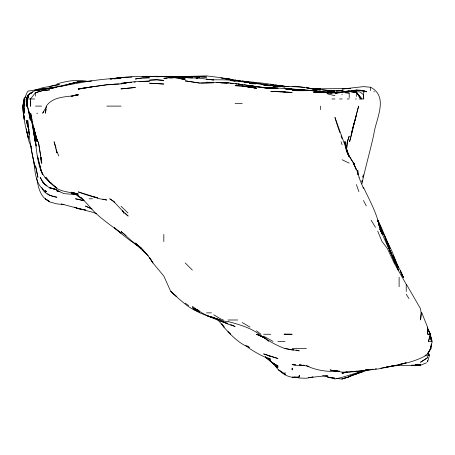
<?xml version="1.0" encoding="UTF-8"?>
<svg xmlns="http://www.w3.org/2000/svg" width="455" height="455" viewBox="0 0 455 455"><rect width="100%" height="100%" fill="white"/><g stroke="black" fill="none" stroke-linecap="round" stroke-linejoin="round"><path stroke-width="0.68" d="M292.155 369.904L292.161 368.101L292.161 369.898M26.572 98.974L26.487 106.1L26.18 98.974L28.358 94.703L32.316 92.206L28.358 94.936L26.828 98.394M30.707 102.216L30.542 106.1L30.508 98.974L35.484 92.666L42.616 90.585L49.743 89.828L42.616 90.63L38.885 91.671M24.792 104.155L24.706 106.1L24.325 98.974L27.385 91.842L28.358 91.028L56.875 86.837L78.26 81.963L91.876 80.944M30.701 100.919L30.331 106.1L30.701 103.507M347.267 141.75L346.625 148.882L347.108 151.475M24.815 100.919L24.229 106.1L24.621 113.232L24.536 108.045M431.323 343.98L430.794 348.519L427.626 354.001M25.662 96.869L23.87 98.974C21.402 112.231 25.338 125.569 28.358 138.417L26.839 131.381L29.057 141.75L31.196 146.937M430.959 345.925L430.578 348.519L432.25 341.387L430.276 335.551M361.901 183.883C365.393 167.372 370.16 151.111 373.771 134.623C375.625 119.511 389.281 96.938 370.586 87.229L363.454 86.638L342.069 89.021L346.602 88.623M421.142 312.869L420.494 316.384L420.494 319.996L421.819 312.869L421.142 312.869L420.494 308.683L406.434 284.347M352.75 128.139L351.522 134.623L349.554 141.75L356.743 113.232M46.148 109.342L45.341 113.232L46.33 106.1C53.349 95.817 67.397 97.177 78.26 95.032L71.134 96.244L78.26 94.327L71.782 96.153M23.848 100.919L22.75 106.1L23.307 113.232L24.337 118.419M356.328 115.303L351.175 134.623L358.614 106.1L356.913 112.584M428.53 341.387L430.367 334.254L431.454 341.387L428.53 341.387L430.356 334.254L427.313 327.128M362.8 177.399L363.454 174.891L362.936 176.773M428.365 352.534L429.298 355.645L427.626 361.952L427.626 360.519M352.87 127.491L354.849 120.365M28.358 95.408L27.163 98.974L27.454 106.1L27.232 98.974L28.358 95.408C34.955 87.11 47.002 89.817 56.227 87.371L54.93 87.548M347.483 141.135L349.195 136.227L347.387 141.75L346.642 148.882L347.762 153.42M28.358 96.324C25.713 101.641 27.431 107.949 29.438 113.232L28.534 110.337M28.068 97.285L27.215 98.974L28.068 97.228L27.237 98.974L27.516 104.155M28.358 94.703L26.259 98.974L26.487 106.1L26.259 98.974L28.358 94.725L31.85 92.558L28.358 94.936M427.626 353.609L430.458 348.519L430.948 348.519L430.64 346.573M46.467 106.697L42.616 113.232L43.879 111.703M430.948 348.519L427.626 354.07L427.626 353.154M348.439 377.036L349.195 376.171M427.08 357.88L420.494 362.277L427.626 357.829L427.626 355.645L424.947 355.645M425.891 354.9L427.626 353.785M425.789 355.645C417.502 360.172 408.345 362.868 399.109 364.648L406.235 362.777L391.977 366.292L377.713 369.033L349.195 371.877L342.069 372.162L334.937 370.598L337.53 370.836M34.216 90.278L42.616 87.741L59.457 84.715L56.875 84.715L49.743 86.387M36.599 92.644L38.265 91.842M361.077 371.849L349.195 376.78M361.077 371.86L356.328 374.01L362.806 371.496L356.328 373.606L367.623 370.103M426.614 362.777L420.494 365.268L411.422 365.137M69.433 84.329L71.134 83.754M342.069 379.095L348.302 377.036L342.069 378.77L342.069 379.095L336.234 378.327M346.602 371.968L342.069 373.35L347.25 371.9M71.134 83.493L66.953 84.715L78.26 81.963L85.392 81.291L78.26 81.826L61.408 86.274M372.531 369.25L370.177 369.904C358.034 371.451 346.881 376.729 334.937 378.964L327.805 377.036L334.937 378.23L327.805 377.172L327.805 376.524L326.616 375.966M56.875 84.067C66.481 80.865 76.65 79.46 86.689 81.2M71.782 83.578L78.26 81.826L71.134 83.504M342.069 378.77L348.837 377.036M38.078 90.266L42.616 89.129L56.227 87.371M40.023 89.828L53.633 87.724M344.657 372.423L342.069 373.032C350.885 371.365 359.979 372.019 368.698 369.648M42.616 89.208L37.429 90.352L42.616 89.214L53.633 87.798M121.041 83.987C130.329 81.394 140.009 81.49 149.564 81.07L139.839 81.678M391.977 365.996L390.68 366.264L391.977 366.053M92.524 86.683L78.26 89.163L85.392 87.752L106.134 84.926M85.392 88.088L86.689 87.849M87.986 87.61L92.524 86.774M85.392 87.752L78.26 88.913L84.095 88.242M380.954 368.163L394.57 365.587L392.625 365.774M35.484 90.329C64.081 86.831 92.103 78.527 121.041 78.323L113.915 78.931M344.008 91.478L349.195 91.597L344.008 91.54C351.476 90.784 359.621 88.583 366.741 91.842L363.454 90.59L356.328 90.17L351.141 90.744M111.321 78.96C130.989 75.587 151.06 76.048 170.949 76.992L163.823 76.554L156.691 76.758L159.932 76.69M93.173 86.683L106.783 84.744L113.915 84.374L106.783 84.84M308.399 377.661L313.029 377.036L306.414 378.259L299.288 378.031L294.476 377.036M120.148 77.674L110.025 78.954L120.393 77.657M141.784 78.124L135.3 78.994L142.432 77.873L149.564 77.794L142.432 78.038M344.008 91.586L349.195 90.96M308.518 377.661L327.805 375.557M110.673 78.931L113.267 78.601M139.839 81.644L142.432 81.32L139.19 81.655M392.625 365.917L395.219 365.592M397.812 365.268L399.109 365.109L397.812 365.24M120.837 77.583L132.064 77.117M370.586 369.5L373.18 369.193M375.125 368.965L376.416 368.812M344.486 91.694L349.195 91.182L344.014 91.665M336.234 91.114L342.069 90.494L336.234 90.937M126.877 82.736L121.041 83.322L131.415 82.292M147.619 76.662L156.691 76.247L162.526 76.673M329.75 92.581L334.937 92.138C322.965 93.588 311.288 89.299 299.288 89.891L327.805 91.717L331.695 91.461L327.805 91.694L334.937 90.681L356.328 92.126L360.849 98.974L356.328 92.189L361.896 98.974L356.328 92.183M345.339 91.677L356.328 91.233M415.313 364.938L420.494 364.495C411.28 366.269 401.89 364.973 392.625 366.008M128.173 82.605L131.415 82.361L128.173 82.48L121.041 83.817L113.915 84.221L119.096 84.05M365.905 369.852L367.913 369.705M344.657 91.66L349.195 91.347L353.29 91.677M346.602 88.56L313.546 88.862L314.843 88.935M134.003 82.139L135.3 82.065M335.585 93.059L339.476 92.831M168.356 76.992L178.081 76.992L156.691 76.525L163.823 76.611L161.229 76.668M167.059 78.169L163.823 78.334L170.949 77.617L180.026 78.027M169.652 78.032L172.894 78.038M334.937 371.047L329.989 369.904L334.937 371.035L339.476 371.178C328.072 372.082 316.862 370.643 306.414 365.735M156.691 79.83L149.564 80.131L156.691 79.761L163.823 80.387L157.339 79.881M299.936 90.767L313.546 90.573L327.805 92.831L334.937 92.985L342.069 92.268L349.195 93.019L349.195 97.814M304.469 365.57L299.288 365.735L292.161 364.614L295.397 364.864M277.903 91.665L285.029 91.444L270.77 91.387L292.161 92.428L279.87 91.728M235.121 103.513L242.248 103.444M267.529 88.02L263.638 87.735C280.337 87.542 296.887 89.783 313.546 90.659L306.414 90.318L313.546 90.602L320.07 91.842L313.546 90.573L292.161 90.477L298.639 90.767M263.638 87.741L270.77 87.69L277.903 88.247L270.77 88.287L263.638 87.667L277.903 88.441L263.638 87.61L249.38 85.853L256.506 86.655M255.858 86.632L249.38 85.631L270.77 88.276L277.903 88.236M331.695 91.597L327.805 91.609L331.695 91.677M263.638 85.523L270.77 85.517L285.029 87.002L278.551 86.279M415.313 365.103L420.494 365.098L415.313 365.007M364.808 91.842L363.454 91.842L363.721 98.974L363.454 94.629L359.751 91.842L356.328 91.842L356.328 96.46M373.8 91.842L374.459 91.842M23.87 98.974L24.445 98.974L22.921 106.1L23.376 113.232M28.358 98.974L30.377 98.974M30.508 98.974L34.671 98.974M331.934 98.974L334.937 98.974M339.589 98.974L342.069 98.974M347.08 98.974L349.195 98.974M355.452 98.974L356.328 98.974M359.137 98.974L363.454 98.974M35.484 106.1L41.598 106.1M106.783 106.1L121.041 106.1M36.753 113.232L37.64 113.232M89.14 198.789L92.524 198.789M206.598 312.869L211.518 312.869M227.989 319.996L237.737 319.996M263.638 334.254L270.77 334.254M421.819 312.869L427.529 327.128L427.626 334.254L430.356 334.254L431.494 341.387L430.589 337.496M277.903 341.387L285.029 341.387M227.989 321.509C238.903 324.461 249.988 327.515 259.293 334.254C267.233 339.987 275.622 345.277 284.915 348.519L299.288 350.862L296.046 350.049M292.161 348.519L306.414 348.519M428.536 355.645L429.298 355.645M292.161 377.036L299.288 377.036L299.288 375.273L299.032 377.036C291.399 378.81 283.983 375.278 278.705 369.904L285.029 374.22L278.477 369.904L272.613 362.777L274.536 364.819M168.356 76.753L192.34 77.037L170.949 76.81L206.598 75.905L220.863 77.651L227.989 79.392L222.159 78.237M244.841 82.315C254.868 82.491 264.81 84.351 274.661 86.183M278.551 86.41C290.239 86.82 302.183 85.91 313.546 89.248L306.414 87.809L313.546 88.799L308.359 88.23M270.77 87.69L263.638 87.587L270.77 88.276M318.108 91.631L313.546 90.898L327.805 92.831L320.673 92.177L313.546 92.331L320.673 92.297L332.343 93.047M327.805 92.974L331.695 93.042M200.763 83.106L213.731 82.747L199.466 83.009L185.208 80.853L199.466 83.083M292.161 86.672L299.288 86.842L304.469 87.542M342.069 91.347L354.297 91.842M226.692 83.043L220.863 82.884L227.989 82.804L242.248 84.545L238.363 84.095M286.326 88.805L299.288 89.476L304.469 90.306M181.972 78.101L185.208 78.22L175.078 77.583L185.208 79.659L180.675 78.755M244.193 82.366L249.38 82.554L230.583 80.575M351.789 92.018L355.031 92.132M223.45 82.799L227.989 83.003M267.529 85.233L275.957 86.177M345.305 92.831L349.195 93.019M255.858 83.936L249.38 83.601L256.506 83.612L266.926 85.261M76.969 194.632L64.001 193.654L56.875 190.429L59.685 191.657L56.875 190.895L59.901 191.532M192.34 77.981L185.208 77.583L199.466 78.232L213.731 79.989L206.598 79.244C216.079 80.535 225.731 78.903 235.121 80.996L230.583 80.609M316.788 89.049L320.673 89.271L308.359 88.19M322.618 89.999L327.805 90.391L320.673 89.572L313.546 89.396L320.03 89.84M211.785 82.565L206.598 82.247L220.863 82.395L229.286 83.015M286.326 88.844L288.271 88.964M290.216 89.089L292.161 89.208L285.029 88.822L292.161 89.396L285.029 88.657L291.513 89.39M334.937 91.04L327.805 90.568L334.937 91.25M427.472 330.603L427.626 334.078L430.356 334.254L431.454 341.387M292.161 364.671L295.397 364.899M278.551 86.587L288.271 86.66L277.903 86.205L263.638 84.715L266.88 85.261M268.825 88.116L273.364 88.475M220.863 77.981L227.989 78.596L235.121 80.723L227.989 78.766L242.248 81.496L235.121 80.103L249.38 82.275L242.248 81.041L263.638 83.242L285.029 86.376L278.551 85.529L279.842 85.762L278.551 85.546L288.919 86.677M323.266 92.342L325.86 92.575M301.881 90.187L303.178 90.3M301.233 364.978L299.288 364.802L309.008 366.303M303.178 365.16L304.469 365.28M196.23 78.345L197.527 78.465M273.364 85.961L275.957 86.211M342.069 91.102L347.899 91.711L342.069 91.08L347.188 91.688M237.066 83.925L235.77 83.788L237.066 83.942M238.363 84.056L256.506 86.723L249.38 85.676M283.584 91.842L285.029 91.99M275.309 86.2L273.364 85.995L275.309 86.24M230.583 83.362L231.879 83.498M230.583 83.299L232.528 83.521M238.363 84.243L239.654 84.397L238.363 84.192M230.583 83.18L233.176 83.51M257.155 86.882L262.342 87.548M250.677 86.018L251.973 86.194M253.918 86.45L255.858 86.712M244.119 84.715L256.506 86.734M293.458 349.952L292.161 349.759L293.458 349.958M322.618 375.728L327.805 376.524M275.281 85.022L277.283 85.341M241.156 84.715L242.248 84.886M273.586 84.715L270.77 84.255L273.318 84.715M268.825 85.591L270.122 85.813M268.848 85.591L270.128 85.813M75.672 194.239L71.134 193.443L76.969 194.848M313.546 90.573L320.07 91.842M292.161 349.963L284.915 348.519M216.324 318.5C207.417 316.663 199.404 311.857 192.34 306.272M319.41 91.842L320.673 92.115M227.989 321.964L220.863 320.32L213.731 317.982L220.214 319.814L214.379 317.874M102.75 199.102L106.783 200.046L99.656 198.778L85.392 194.512L78.26 191.908L97.711 197.897L92.524 196.566M327.805 93.992L334.937 95.709M50.391 195.457L56.875 197.243C50.977 196.344 43.845 193.858 41.883 187.591M268.382 355.645L277.903 358.495L263.638 353.91L268.058 355.429M50.391 187.682L56.875 189.951L49.743 187.824L56.875 189.604L49.743 187.943L44.647 184.531L42.616 181.642L44.869 184.531L42.616 181.937L40.199 177.399L42.616 181.545L44.419 183.536M268.689 355.645L270.77 356.441M223.377 319.996L220.863 319.006L213.731 314.82M199.842 312.869L220.863 321.349L227.989 323.602L220.863 321.042L227.989 324.176L235.121 326.491L230.583 324.523M96.75 213.742L92.524 212.229L64.001 204.642L61.408 204.028L64.001 204.642L56.875 203.868L49.743 201.957L45.278 198.789L49.743 201.537C40.182 197.891 38.186 186.971 36.736 178.047M195.582 309.042L192.34 307.734L199.466 311.152M196.879 309.565L198.824 310.35M268.746 341.387L263.638 337.263L256.552 334.254L266.016 338.463M263.638 337.263L256.779 334.254L266.016 338.588M211.785 316.799L213.731 317.664M71.782 192.181L78.26 195.058L71.134 192.243L78.26 193.966C69.405 191.68 58.843 192.419 52.479 184.531L56.875 188.012L52.268 184.531L44.943 177.399L42.616 173.656L41.013 170.272L37.464 156.014L39.113 163.14L40.757 167.679M342.069 159.728L349.195 163.14M195.309 309.98L199.466 311.999C191.254 309.724 184.975 303.94 178.616 298.605L170.949 291.479L176.551 296.518M267.796 357.749L270.77 359.251C263.121 356.908 256.211 352.813 249.522 348.519L245.814 345.402M71.731 192.198C81.991 196.077 88.105 205.586 95.482 213.048C101.317 218.326 107.568 223.115 113.915 227.756L121.041 233.148L114.461 227.756M273.051 341.387L263.638 336.182M83.737 199.99L78.26 196.503L74.415 192.983M277.903 367.248L277.903 365.922L272.215 362.777L270.77 361.475L272.38 362.777L270.77 361.793L265.276 356.965M325.871 376.069L327.606 377.036M138.274 245.825L135.3 244.119L138.274 246.03M193.529 309.229L199.466 312.682M215.528 318.597L217.928 319.996L224.224 327.128L222.54 324.915M274.501 364.819L272.562 362.777L277.903 365.922M242.248 322.521L249.994 327.128M113.312 201.025L109.718 198.789C116.958 203.26 121.32 211.018 128.173 216.062L124.971 213.048M138.815 246.479C130.164 240.968 122.133 234.507 114.421 227.745M45.318 184.531L46.979 185.629M137.495 245.239L135.3 243.698L148.211 255.829L142.432 249.397L148.063 255.829L152.988 262.956L149.564 257.541L152.897 262.956L163.823 276.054L170.762 291.479L176.551 296.575M247.184 345.885L249.38 347.444C240.831 344.418 234.228 338.082 227.989 331.769L230.52 334.254L223.741 327.128L221.579 323.812M126.029 235.582L121.041 231.521L132.456 241.571L142.04 248.697L138.929 246.092M44.8 191.657L45.898 192.465M47.547 193.671L49.743 195.275M185.208 303.138L188.751 305.737M265.288 356.891L270.77 361.048L265.39 356.891M113.915 201.394L114.996 202.219M256.506 330.791L260.942 334.254M137.893 245.222L135.3 243.044L141.494 248.697L136.733 244.164M81.178 197.521L82.15 198.369M272.562 362.777L277.903 367.464L276.122 365.382M121.041 206.24L127.991 213.048M52.268 184.531L45.136 177.399M185.208 262.956L192.34 270.088M45.42 190.651L46.353 191.657C34.307 185.134 35.336 169.596 33.255 157.953M45.335 190.651L46.239 191.657L45.432 190.628M380.431 230.367C386.744 236.39 387.177 245.723 390.913 253.236L389.321 249.346L391.704 254.954L389.287 249.323L390.89 253.236L390.1 251.291M379.988 229.502L383.861 234.439L380.13 229.502M377.713 220.112L380.852 227.307L378.003 220.829M381.586 232.659L382.695 234.439L380.226 229.684M406.235 294.192L408.954 298.605M353.541 163.14L349.195 156.054L346.266 148.882L344.765 141.75L346.266 148.882L349.195 156.054L353.541 163.14L356.328 169.817L355.52 167.997M371.098 220.18L375.466 227.307M377.713 231.1L382.018 241.571L387.489 248.697L394.104 262.956L406.235 284.347L406.235 291.479M378.418 223.678L380.534 227.307L383.622 234.439M401.589 274.246L403.318 277.22L401.458 273.654M389.668 250.472L392.585 255.829L394.855 262.956M379.538 227.904L381.785 232.061M378.361 223.678L379.982 226.704M401.429 273.654L403.318 277.22M363.454 200.496L366.298 205.922M428.235 330.205L430.356 334.254L427.927 329.306M389.577 250.46L391.977 255.17L386.335 241.571L390.93 253.236M378.014 220.772L381.313 227.307L390.151 248.697L386.869 241.571L384.845 236.583L391.977 251.359L398.603 267.79M363.454 187.17C369.437 200.245 376.894 213.025 379.567 227.307L377.713 220.18C382.035 237.772 392.25 253.037 398.171 270.088M346.841 151.851L349.195 156.787L346.022 149.53L348.814 156.014L334.937 117.39L337.991 127.491M398.694 270.088L392.528 256.478L394.951 262.956M396.368 262.956L395.56 261.016M380.096 229.684L382.291 234.439L380.05 229.252M380.033 229.093L380.852 230.873M354.98 166.786L353.359 163.14L356.817 170.272L359.217 177.399M56.875 151.413L58.831 156.014M403.238 277.22C400.844 269.548 395.435 263.417 392.881 255.829L395.822 262.956L393.114 255.829L395.423 262.308M380.306 227.307L382.223 231.845M393.677 256.478L395.025 259.72M363.454 188.501L358.967 177.399M402.686 276.572L400.286 270.736L401.822 274.627M392.762 257.775L391.977 255.829L394.098 261.016L393.285 259.071M396.618 263.604L398.114 267.494M338.23 128.139L339.891 132.678M341.022 135.8L342.069 138.752M356.39 184.531L358.893 191.657M27.385 134.623L27.971 136.312M28.568 128.85L29.001 130.13M35.484 134.117L37.06 141.75L33.761 127.491L35.348 134.623L37.657 141.75L33.494 127.491L35.285 133.451M56.147 148.233L54.117 141.75L56.875 152.846L56.437 149.541M341.119 141.75L342.069 144.792M27.67 135.186L28.011 136.312M346.682 150.827L345.243 141.75L346.266 148.882M27.926 126.843L26.168 120.365L28.017 127.491M428.451 353.154L429.116 355.645L428.371 352.335M35.336 141.75L36.241 145.611M28.358 128.742L28.824 130.704M28.358 109.757L30.354 120.365L27.869 107.323M40.569 168.327L42.616 174.635C36.764 162.145 36.593 148.023 34.375 134.623L36.229 146.14M34.773 166.928L31.224 148.882M40.171 167.03L40.848 170.272L40.552 168.327M34.062 163.14C30.991 149.035 28.705 134.771 27.727 120.365L28.255 127.491L29.421 134.623L29.023 131.381M32.026 119.716L30.69 113.232L33.306 127.491L35.291 141.75L31.651 120.365L29.7 113.232L31.588 120.365L35.257 141.75L34.421 134.623M35.752 143.405L35.433 141.75M428.269 352.335L428.917 355.645L428.269 352.221M40.256 153.42L38.374 141.75L41.803 163.14L40.916 157.305M40.762 156.014L40.472 154.717M32.282 121.013L32.532 122.304M32.777 123.601L33.403 126.843M24.291 117.771L23.427 113.232L24.325 119.716L23.552 113.232M33.988 134.623L35.211 141.101M26.424 128.788L26.635 130.084M27.26 133.326L27.499 134.623M33.607 128.139L33.932 130.733M34.097 132.03L34.341 133.975M28.631 128.139L28.87 130.084L28.358 127.491L28.358 128.026M40.842 157.305L41.394 163.14L40.876 157.305M30.917 145.64L31.162 148.233M354.439 165.734L354.2 163.14L354.354 165.734M23.364 106.749L23.438 109.342M399.109 277.22L399.109 286.764M370.586 87.229L370.586 90.704M342.069 94.316L342.069 94.879M320.673 106.1L320.673 109.655M285.029 372.44L285.029 374.96M163.823 234.439L163.823 241.571M35.484 92.666L35.484 96.119M362.157 180.641L361.913 181.937L362.18 180.641M356.328 373.549L349.195 376.416L363.454 371.496L356.328 373.549M366.679 369.904L363.454 370.74L366.679 369.904M389.383 366.525L386.141 367.185L389.383 366.559M135.3 87.474L121.041 88.918L135.3 87.474M285.029 334.135L284.011 334.254L292.161 334.254L285.029 334.135M342.069 92.268L335.585 93.025L342.069 92.268M384.845 367.447L383.548 367.589L384.845 367.447M349.195 88.395L347.899 88.509L350.492 88.367L349.195 88.395M320.673 88.799L318.733 88.958L320.673 88.799M367.344 369.682L366.048 369.756L367.344 369.682M126.877 77.276L121.041 77.583L126.877 77.27M220.863 82.452L216.972 82.588L220.863 82.452M192.34 76.599L185.208 76.832L192.34 76.616L206.598 77.066L192.34 76.616L199.466 77.134L192.34 76.599M89.931 81.382L85.392 81.468L89.931 81.417M149.564 76.406L142.432 76.429L149.564 76.44M242.248 85.995L235.121 85.676L242.248 86.075L256.506 88.179L242.248 85.995L249.38 86.837L256.506 88.23L242.248 86.023M156.691 83.584L149.564 83.202L163.823 84.033L156.691 83.584M320.673 89.862L313.546 89.396L320.673 89.862M327.805 92.826L320.673 92.297L327.805 92.86M270.77 85.716L269.474 85.563L270.77 85.716M363.454 91.057L356.328 90.17L363.454 91.057M239.899 84.442L238.534 84.266L239.899 84.425M355.691 92.098L353.774 91.842L355.691 92.103M304.469 90.346L299.288 89.521L304.469 90.335M282.436 86.188L281.139 85.978L282.436 86.188M85.392 209.92L78.26 208.652L74.375 207.161L78.26 208.646L85.392 209.92M78.26 199.33L75.479 198.789L84.095 200.769L78.26 199.33M213.082 317.624L206.598 315.537L213.082 317.624M91.876 208.947L85.392 206.052L91.876 208.953M51.898 183.701L49.743 182.04L45.853 177.399L49.743 182.04L51.898 183.701M276.93 367.378L275.474 365.843L276.941 367.378M123.783 213.048L122.566 210.659L123.783 213.048M386.699 241.571L385.158 238.46L386.699 241.571M387.705 245.455L386.909 243.516L387.7 245.455M389.025 248.697L388.234 246.752L389.019 248.697M37.458 141.75L35.484 134.669L37.458 141.75M36.514 170.272L35.484 165.756L37.924 177.399L36.514 170.272M358.011 174.805L357.795 170.272L357.994 174.805"/></g></svg>
